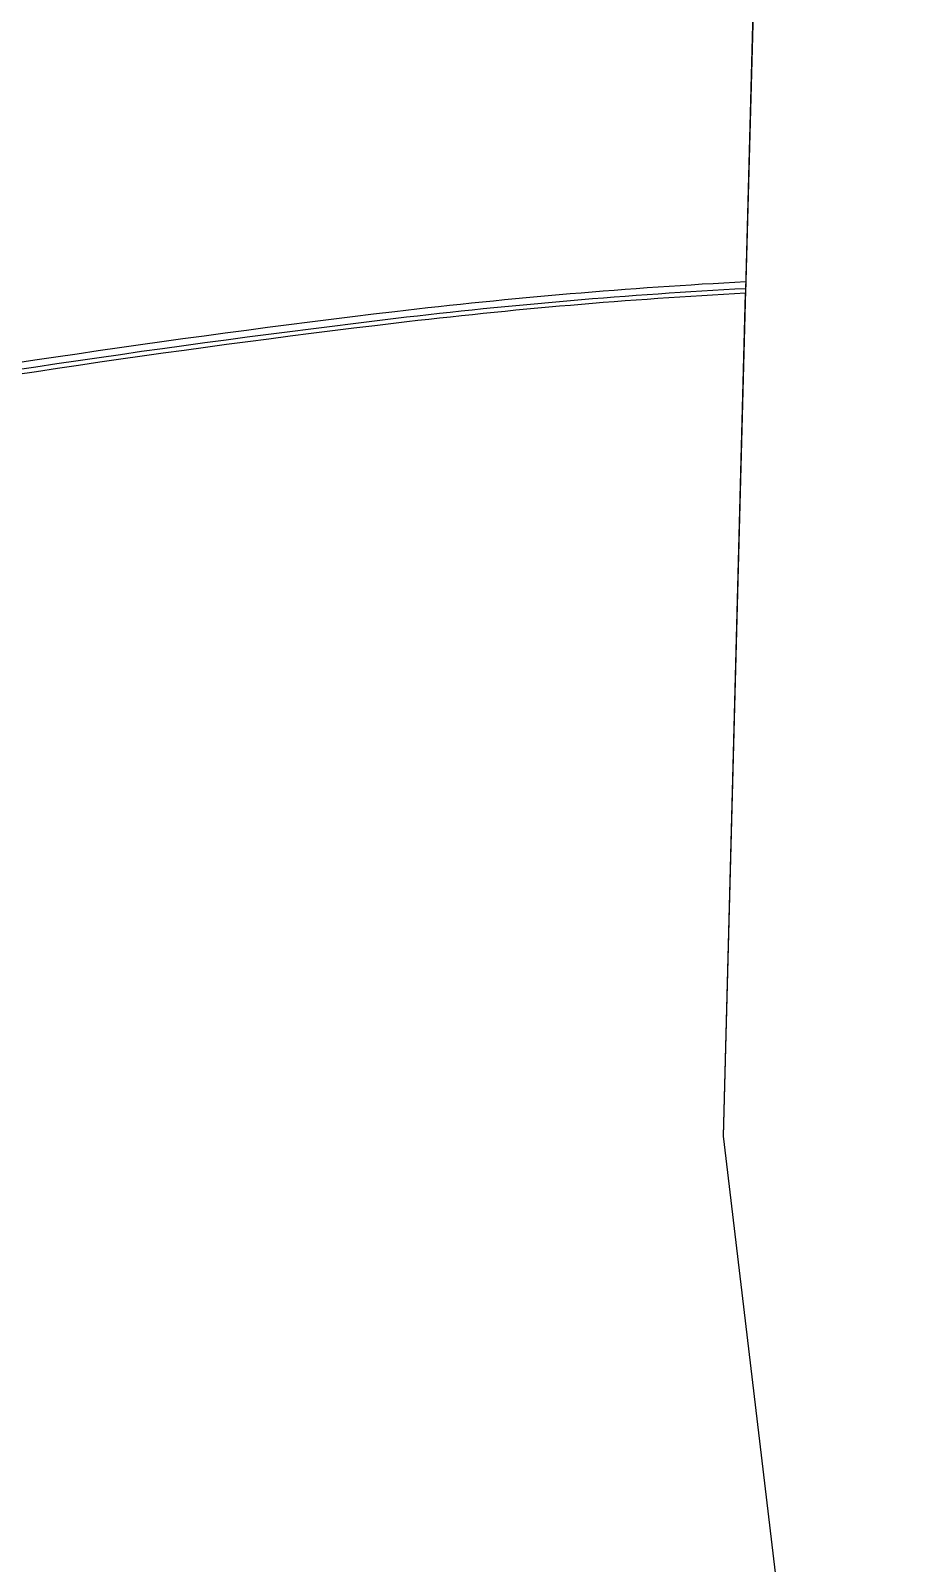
# Model space of a CAD drawing. Header units: millimetres. Extents: x 441061 to 442903, y 4515148 to 4515613.
# Drawn here: x 442608.406 to 442609.607, y 4515549.951 to 4515552.057 of the extents above; entities that cross this region are included whole.
import ezdxf

# ---------------------------------------------------------------- set-up
doc = ezdxf.new("R2010")
doc.units = ezdxf.units.MM
doc.linetypes.add('CONTINUA', pattern=[0])
doc.layers.add('01_piscinas', color=254, linetype='Continuous')

# ---------------------------------------------------------------- blocks, each defined once
blk = doc.blocks.new('A$C21391103')
at = {"layer": '01_piscinas'}
for p, q in [((190.391, 97.621), (190.309, 94.529)), ((190.065, 85.265), (190.309, 94.529)), ((190.309, 94.529), (190.307, 94.529)), ((190.309, 94.529), (190.307, 94.529)), ((190.648, 80.371), (190.065, 85.265))]:
    blk.add_line(p, q, dxfattribs=at)
for points in [[(157.973, 64.262, -0.04126), (171.807, 69.634, -0.013987), (183.08, 72.375, -0.013983), (188.955, 73.24, -0.020078), (191.959, 73.475), (192.054, 73.493), (191.27, 76.336), (190.648, 80.371), (190.065, 85.265), (190.391, 97.621), (190.592, 111.697), (190.719, 117.761), (190.593, 117.776), (179.655, 118.382), (170.82, 118.92, 0.022373), (160.845, 119.262, 0.031319), (150.017, 118.468, 0.030707)], [(190.313, 94.655, 0.016487), (186.452, 94.326, 0.014757), (179.014, 93.219, 0.006475), (173.237, 91.916, 0.008166), (166.004, 90.06, 0.021654), (156.884, 86.945, 0.020322), (148.6, 83.315, 0.00713), (143.042, 80.454, 0.000222), (142.87, 80.363), (141.581, 79.663), (140.292, 78.964, 0.002681), (138.239, 77.818), (131.338, 73.999), (128.723, 72.556), (120.808, 68.189), (115.866, 65.449), (102.696, 58.15), (102.582, 58.086), (113.364, 40.09)], [(190.311, 94.58, 0.016462), (186.461, 94.251, 0.014755), (179.028, 93.145, 0.006474), (173.255, 91.843, 0.008165), (166.024, 89.988, 0.021653), (156.911, 86.875, 0.020322), (148.633, 83.247, 0.00713), (143.077, 80.388, 0.000222), (142.906, 80.297), (141.617, 79.597), (140.328, 78.898, 0.002681), (138.276, 77.753), (131.374, 73.933), (128.759, 72.49), (120.845, 68.123), (115.902, 65.383), (102.733, 58.084), (102.686, 58.058), (113.429, 40.128)]]:
    blk.add_lwpolyline(points, format="xyb", dxfattribs=at)
for centre, radius, start, end in [((193.382, 35.969), 58.641, 93.00557, 96.77353), ((201.48, -32.214), 127.303, 96.77353, 100.15445)]:
    blk.add_arc(centre, radius, start, end, dxfattribs=at)

msp = doc.modelspace()

# ---------------------------------------------------------------- linework, layer by layer
at = {"layer": '01_piscinas'}
msp.add_lwpolyline([(442605.3464, 4515547.9124, -0.04126), (442607.0757, 4515548.5839, -0.013987), (442608.4848, 4515548.9265, -0.013983), (442609.2192, 4515549.0346, -0.020078), (442609.5947, 4515549.064), (442609.6066, 4515549.0663), (442609.5085, 4515549.4216), (442609.4308, 4515549.926), (442609.3579, 4515550.5378), (442609.3986, 4515552.0822), (442609.4238, 4515553.8418), (442609.4397, 4515554.5997), (442609.4239, 4515554.6016), (442608.0567, 4515554.6774), (442606.9523, 4515554.7446, 0.022373), (442605.7054, 4515554.7874, 0.031319), (442604.3519, 4515554.6881, 0.030707)], format="xyb", dxfattribs=at)

# ---------------------------------------------------------------- block references
at = {"layer": '01_piscinas', "color": 6, "linetype": 'CONTINUA', "xscale": 0.125, "yscale": 0.125, "zscale": 0.125}
msp.add_blockref('A$C21391103', (442585.5998, 4515539.8796), dxfattribs=at)

doc.saveas('drawing.dxf')
